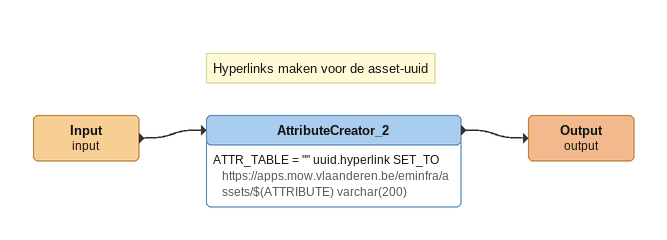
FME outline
Input (input)
    -> AttributeCreator_2
Note: Hyperlinks maken voor de asset-uuid
AttributeCreator_2
    ATTR_TABLE = "" uuid.hyperlink SET_TO https://apps.mow.vlaanderen.be/eminfra/assets/$(ATTRIBUTE) varchar(200)
    -> Output (output)
Output (output)
